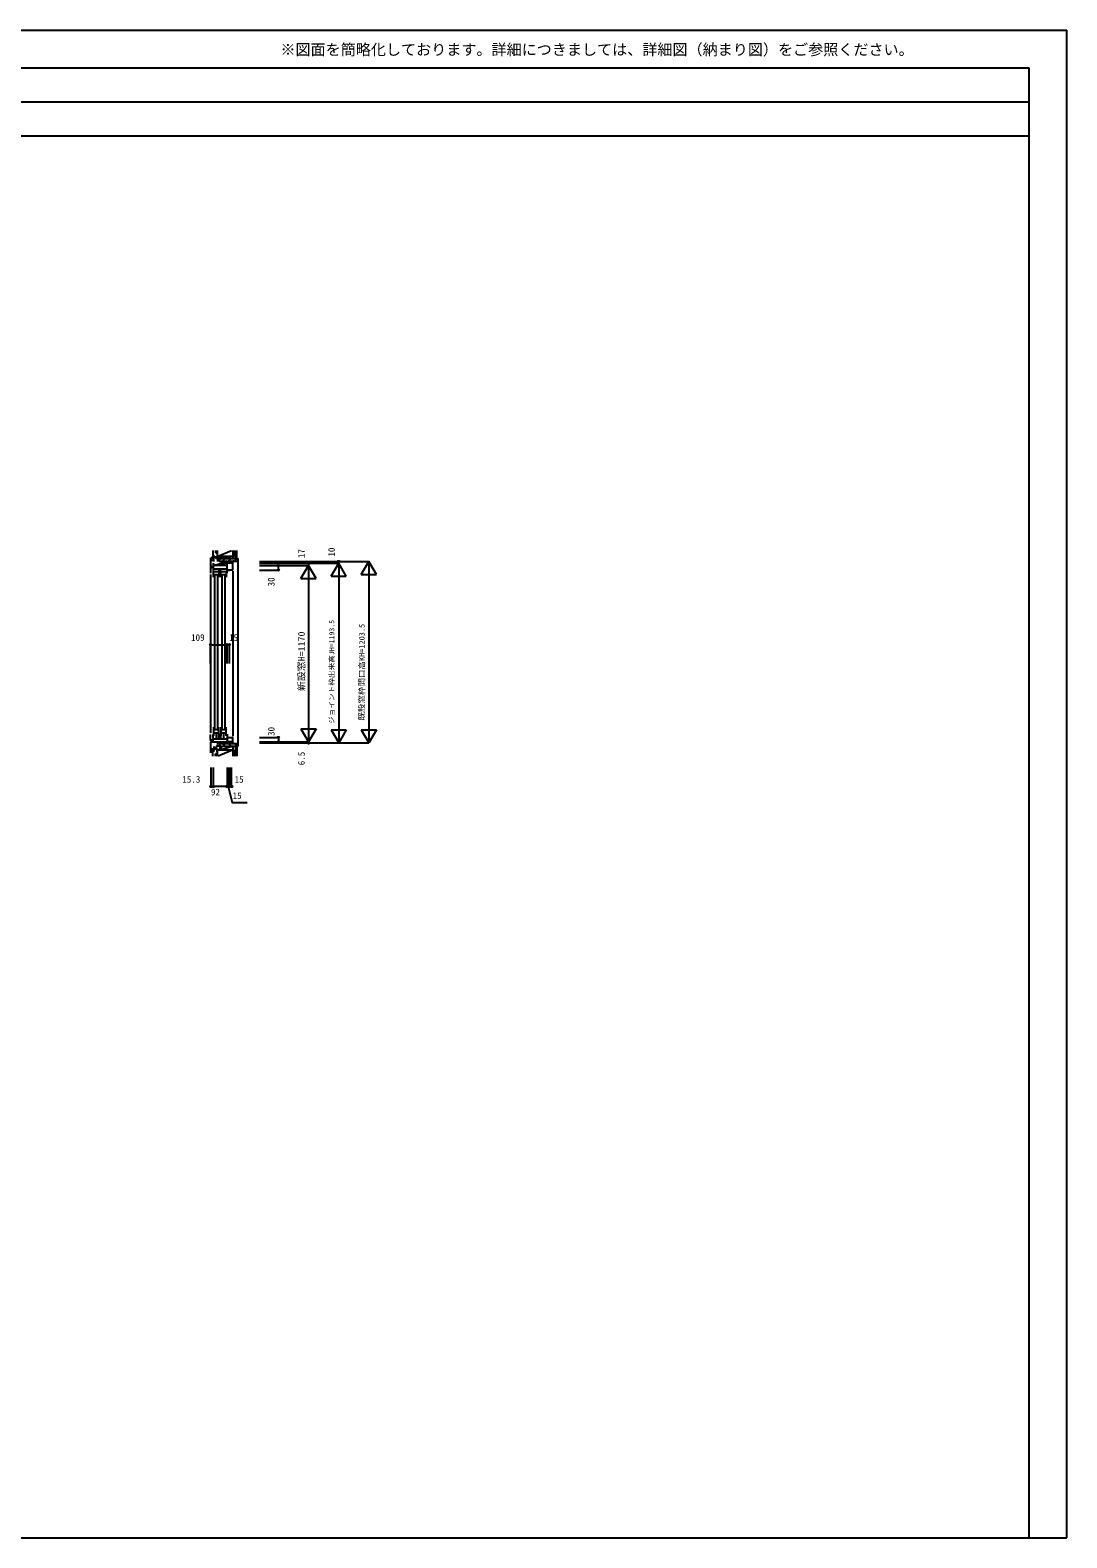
# Model space of a CAD drawing. Units: millimetres, scale not verified. Extents: x -6875 to 6875, y -5000 to 5000.
# Drawn here: x 0 to 6875, y -5000 to 5000 of the extents above; entities that cross this region are included whole.
import ezdxf
from ezdxf.enums import TextEntityAlignment as Align

# ---------------------------------------------------------------- set-up
doc = ezdxf.new("R2010")
doc.units = ezdxf.units.MM
doc.header["$LTSCALE"] = 20
for name, color, linetype in [('0-0_0', 7, 'Continuous'), ('0-5_YKK_C1', 4, 'Continuous'), ('0-6_YKK_C1E', 7, 'Continuous'), ('0-7_YKK_C2', 5, 'Continuous'), ('0-8_YKK_F1', 7, 'Continuous'), ('0-9_YKK_N1', 2, 'Continuous'), ('0-A_YKK_Z1', 7, 'Continuous')]:
    doc.layers.add(name, color=color, linetype=linetype)
doc.styles.add('ＭＳ ゴシック', font='')
doc.styles.get('ＭＳ ゴシック').set_extended_font_data('MS Gothic')

msp = doc.modelspace()

# ---------------------------------------------------------------- linework, layer by layer
at = {"layer": '0-5_YKK_C1'}
for p, q in [((1213.9, 1465.75), (1213.9, 1448.75)), ((1213.9, 1427.75), (1305.9, 1427.75)), ((1272.4, 1465.75), (1272.4, 1448.75)), ((1288.2, 1457.95), (1272.4, 1457.95)), ((1288.2, 1448.75), (1288.2, 1465.75)), ((1342.9, 1411.25), (1342.9, 316.25)), ((1196.9, 1388.75), (1196.9, 338.75)), ((1216.2, 1388.75), (1250.2, 1388.75)), ((1222.2, 1384.75), (1222.2, 364.75)), ((1244.2, 364.75), (1244.2, 1384.75)), ((1265.2, 1388.75), (1299.2, 1388.75)), ((1271.2, 1384.75), (1271.2, 364.75)), ((1293.2, 364.75), (1293.2, 1384.75)), ((1213.9, 278.75), (1213.9, 328.75)), ((1216.2, 377.75), (1216.2, 319.75)), ((1216.2, 360.75), (1250.2, 360.75)), ((1216.2, 339.75), (1250.2, 339.75)), ((1233.2, 329.75), (1233.2, 299.75)), ((1250.2, 319.75), (1250.2, 377.75)), ((1265.2, 377.75), (1265.2, 319.75)), ((1265.2, 360.75), (1299.2, 360.75)), ((1265.2, 339.75), (1299.2, 339.75)), ((1282.2, 329.75), (1282.2, 299.75)), ((1299.2, 319.75), (1299.2, 377.75)), ((1305.9, 329.75), (1305.9, 278.75)), ((1213.9, 299.75), (1305.9, 299.75)), ((1213.9, 278.75), (1305.9, 278.75))]:
    msp.add_line(p, q, dxfattribs=at)
for points in [[(1196.9, 1499.25), (1196.9, 1443.25), (1213.9, 1443.25)], [(1213.9, 1435.75), (1196.9, 1435.75), (1196.9, 1398.75)], [(1335.9, 1465.75), (1272.4, 1465.75), (1233.9, 1451.85), (1213.9, 1451.85)], [(1305.9, 1448.75), (1213.9, 1448.75), (1213.9, 1398.75)], [(1216.2, 1371.75), (1216.2, 1409.75), (1250.2, 1409.75), (1250.2, 1371.75)], [(1252.2, 1427.75), (1252.2, 1397.75), (1263.2, 1397.75), (1263.2, 1427.75)], [(1265.2, 1371.75), (1265.2, 1409.75), (1299.2, 1409.75), (1299.2, 1371.75)], [(1305.9, 1421.25), (1342.9, 1421.25), (1342.9, 1476.25)], [(1305.9, 1397.75), (1305.9, 1448.75), (1305.9, 1465.75)], [(1305.9, 1418.75), (1320.9, 1418.75), (1320.9, 1421.25)], [(1213.9, 291.75), (1196.9, 291.75), (1196.9, 328.75)], [(1252.2, 299.75), (1252.2, 329.75), (1263.2, 329.75), (1263.2, 299.75)], [(1305.9, 308.75), (1320.9, 308.75), (1320.9, 306.25)], [(1342.9, 271.24), (1342.9, 306.25), (1305.9, 306.25)], [(1198.6, 205.75), (1198.6, 278.75), (1230, 278.75)], [(1335.9, 273.75), (1335.9, 278.75), (1303.2, 278.75), (1303.2, 273.75)]]:
    msp.add_lwpolyline(points, dxfattribs=at)
at = {"layer": '0-6_YKK_C1E'}
for p, q in [((1218.9, 1475.75), (1218.9, 1502.07)), ((1257.9, 1475.75), (1257.9, 1502.75)), ((1243.9, 1475.75), (1243.9, 1497.7)), ((1202.9, 235.25), (1202.9, 223.25)), ((1218.9, 249.25), (1218.9, 230.25)), ((1218.9, 241.3), (1235.6, 241.3)), ((1235.6, 253.01), (1258.4, 253.01)), ((1235.6, 253.01), (1235.6, 241.3)), ((1269.9, 227.25), (1240.9, 227.25)), ((1242.5, 272.25), (1242.5, 253.01)), ((1258.4, 272.25), (1258.4, 227.25))]:
    msp.add_line(p, q, dxfattribs=at)
for points in [[(1240.9, 1522.75), (1240.9, 1505.95), (1202.9, 1499.25), (1202.9, 1477.75)], [(1231.9, 1504.36), (1231.9, 1497.7), (1257.9, 1497.7)], [(1240.9, 212.25), (1240.9, 230.25), (1202.9, 230.25)]]:
    msp.add_lwpolyline(points, dxfattribs=at)
at = {"layer": '0-7_YKK_C2'}
for p, q in [((1210.9, 1500.66), (1210.9, 1510.66)), ((1210.9, 1505), (1216.56, 1510.66)), ((1212.49, 1500.94), (1219.9, 1508.35)), ((1219.36, 1502.15), (1219.9, 1502.69)), ((1257.9, 1496.75), (1379.9, 1496.75)), ((1257.9, 1478.75), (1379.9, 1478.75)), ((1276.01, 1478.75), (1294.01, 1496.75)), ((1315.6, 1478.75), (1333.6, 1496.75)), ((1342.9, 1478.41), (1343.24, 1478.75)), ((1342.9, 1475.58), (1346.07, 1478.75)), ((1342.9, 1472.75), (1348.9, 1478.75)), ((1355.2, 1478.75), (1373.2, 1496.75)), ((1379.9, 1478.75), (1379.9, 1496.75)), ((1379.9, 269.25), (1379.9, 1478.75)), ((1210.9, 222.27), (1216.56, 227.93)), ((1212.21, 217.93), (1219.9, 225.62)), ((1217.87, 217.93), (1219.9, 219.96)), ((1257.9, 269.25), (1379.9, 269.25)), ((1257.9, 251.25), (1379.9, 251.25)), ((1276.01, 269.25), (1294.01, 251.25)), ((1315.6, 269.25), (1333.6, 251.25)), ((1342.9, 275.34), (1343.36, 275.79)), ((1342.9, 269.68), (1346.18, 272.97)), ((1348.12, 269.25), (1349.01, 270.14)), ((1355.2, 269.25), (1373.2, 251.25)), ((1379.9, 251.25), (1379.9, 269.25))]:
    msp.add_line(p, q, dxfattribs=at)
for points in [[(1219.9, 1502.25), (1219.9, 1510.66), (1210.9, 1510.66)], [(1219.9, 217.93), (1210.9, 217.93), (1210.9, 227.93)], [(1219.9, 217.93), (1219.9, 227.93), (1210.9, 227.93)]]:
    msp.add_lwpolyline(points, dxfattribs=at)
for points in [[(1342.9, 1478.75), (1342.9, 1471.75), (1349.9, 1478.75)], [(1342.9, 269.25), (1342.9, 276.25), (1349.9, 269.25)]]:
    msp.add_lwpolyline(points, close=True, dxfattribs=at)
at = {"layer": '0-8_YKK_F1'}
for p, q in [((-6875.1, 5000), (6874.9, 5000)), ((6874.9, -5000), (6874.9, 5000)), ((-6875.1, 4750), (6624.9, 4750)), ((6624.9, -5000), (6624.9, 4750)), ((-6875.1, 4525), (6624.9, 4525)), ((-6875.1, 4300), (6624.9, 4300)), ((-6875.1, -5000), (6874.9, -5000))]:
    msp.add_line(p, q, dxfattribs=at)
at = {"layer": '0-9_YKK_N1'}
for p, q in [((1520.9, 1475.75), (2245.9, 1475.75)), ((1520.9, 1465.75), (2045.9, 1465.75)), ((1520.9, 1448.75), (1845.9, 1448.75)), ((1520.9, 1418.75), (1645.9, 1418.75)), ((1645.9, 1418.75), (1645.9, 1448.75)), ((1795.9, 1362.15), (1845.9, 1448.75)), ((1845.9, 1465.75), (1845.9, 1448.75)), ((1895.9, 1362.15), (1845.9, 1448.75)), ((1845.9, 1448.75), (1845.9, 278.75)), ((1995.9, 1379.15), (2045.9, 1465.75)), ((2045.9, 1465.75), (2045.9, 1475.75)), ((2045.9, 1465.75), (2045.9, 272.25)), ((2095.9, 1379.15), (2045.9, 1465.75)), ((2195.9, 1389.15), (2245.9, 1475.75)), ((2245.9, 1475.75), (2245.9, 272.25)), ((2295.9, 1389.15), (2245.9, 1475.75)), ((1795.9, 1362.15), (1895.9, 1362.15)), ((1995.9, 1379.15), (2095.9, 1379.15)), ((2195.9, 1389.15), (2295.9, 1389.15)), ((1196.9, 923.98), (1305.9, 923.98)), ((1196.9, 798.98), (1196.9, 923.98)), ((1305.9, 798.98), (1305.9, 923.98)), ((1305.9, 923.98), (1320.9, 923.98)), ((1320.9, 798.98), (1320.9, 923.98)), ((1520.9, 308.75), (1645.9, 308.75)), ((1645.9, 308.75), (1645.9, 278.75)), ((1795.9, 365.35), (1895.9, 365.35)), ((1795.9, 365.35), (1845.9, 278.75)), ((1895.9, 365.35), (1845.9, 278.75)), ((1995.9, 358.85), (2095.9, 358.85)), ((1995.9, 358.85), (2045.9, 272.25)), ((2095.9, 358.85), (2045.9, 272.25)), ((2195.9, 358.85), (2295.9, 358.85)), ((2195.9, 358.85), (2245.9, 272.25)), ((2295.9, 358.85), (2245.9, 272.25)), ((1520.9, 278.75), (1845.9, 278.75)), ((1520.9, 272.25), (2245.9, 272.25)), ((1845.9, 278.75), (1845.9, 272.25)), ((1198.6, 108.6), (1198.6, -16.4)), ((1213.9, 108.6), (1213.9, -16.4)), ((1305.9, 108.6), (1305.9, -16.4)), ((1320.9, -16.4), (1320.9, 108.6)), ((1335.9, -16.4), (1335.9, 108.6)), ((1198.6, -16.4), (1213.9, -16.4)), ((1305.9, -16.4), (1213.9, -16.4)), ((1320.9, -16.4), (1305.9, -16.4)), ((1335.9, -16.4), (1320.9, -16.4))]:
    msp.add_line(p, q, dxfattribs=at)
msp.add_lwpolyline([(1313.4, -16.4), (1338.55, -122.28), (1438.78, -122.28)], dxfattribs=at)
for centre, radius in [((1645.9, 1448.75), 5), ((1645.9, 1418.75), 5), ((1845.9, 1465.75), 5), ((2045.9, 1475.75), 5), ((1196.9, 924.08), 5), ((1305.9, 923.98), 5), ((1320.9, 923.98), 5), ((1645.9, 308.75), 5), ((1645.9, 278.75), 5), ((1845.9, 272.25), 5), ((1198.6, -16.51), 5), ((1198.6, -16.4), 0.106), ((1213.9, -16.4), 5), ((1305.9, -16.4), 5), ((1320.9, -16.4), 5), ((1335.9, -16.4), 5)]:
    msp.add_circle(centre, radius, dxfattribs=at)
at = {"layer": '0-A_YKK_Z1'}
for p, q in [((1210.9, 1549.75), (1210.9, 1510.66)), ((1228.9, 1549.75), (1228.9, 1532.85)), ((1240.9, 1532.85), (1228.9, 1532.85)), ((1237.52, 1549.75), (1240.9, 1532.85)), ((1240.9, 1509.75), (1334.23, 1549.75)), ((1240.9, 1549.75), (1240.9, 1509.75)), ((1345.9, 1509.75), (1240.9, 1509.75)), ((1240.9, 1502.75), (1257.9, 1509.75)), ((1240.9, 1509.75), (1240.9, 1502.75)), ((1240.9, 1502.75), (1257.9, 1502.75)), ((1257.9, 1496.75), (1257.9, 1509.75)), ((1345.9, 1509.75), (1257.9, 1496.75)), ((1345.9, 1509.75), (1345.9, 1549.75)), ((1345.9, 1514.75), (1357.57, 1549.75)), ((1345.9, 1514.75), (1360.9, 1514.75)), ((1345.9, 1496.75), (1345.9, 1509.75)), ((1360.9, 1496.75), (1360.9, 1549.75)), ((1369.9, 1496.75), (1369.9, 1549.75)), ((1303.1, 1478.75), (1257.9, 1475.75)), ((1335.4, 1478.75), (1272.45, 1465.75)), ((1210.9, 183.6), (1210.9, 217.93)), ((1240.9, 227.25), (1240.9, 184.6)), ((1240.9, 227.25), (1345.9, 227.25)), ((1345.9, 227.25), (1246.39, 184.6)), ((1317, 272.25), (1258.4, 269.25)), ((1345.9, 251.25), (1269.9, 227.25)), ((1269.9, 227.25), (1269.9, 251.25)), ((1335.9, 273.75), (1317, 269.25)), ((1345.9, 227.25), (1345.9, 251.25)), ((1345.9, 183.6), (1345.9, 227.25)), ((1345.9, 222.25), (1360.9, 222.25)), ((1360.9, 222.25), (1348.02, 183.6)), ((1360.9, 251.25), (1360.9, 183.6)), ((1369.9, 251.25), (1369.9, 183.6)), ((1240.9, 199.25), (1228.9, 199.25)), ((1228.9, 183.6), (1228.9, 199.25)), ((1232.03, 183.6), (1228.9, 199.25))]:
    msp.add_line(p, q, dxfattribs=at)
for points in [[(1257.9, 1478.75), (1303.1, 1478.75), (1303.1, 1475.75), (1257.9, 1475.75)], [(1317, 269.25), (1258.4, 269.25), (1258.4, 272.25), (1317, 272.25)], [(1317, 273.75), (1335.9, 273.75), (1335.9, 269.25), (1317, 269.25)]]:
    msp.add_lwpolyline(points, close=True, dxfattribs=at)
for points in [[(1303.1, 1478.75), (1303.1, 1474.15), (1272.45, 1474.15)], [(1272.45, 1478.75), (1335.9, 1478.75), (1335.9, 1465.75), (1272.45, 1465.75), (1272.45, 1474.15)]]:
    msp.add_lwpolyline(points, dxfattribs=at)

# ---------------------------------------------------------------- texts
at = {"layer": '0-0_0', "style": 'ＭＳ ゴシック'}
msp.add_text('※図面を簡略化しております。詳細につきましては、詳細図（納まり図）をご参照ください。', height=73.31, dxfattribs=at).set_placement((1659.61, 4812.5), align=Align.BOTTOM_LEFT)
at = {"layer": '0-9_YKK_N1', "style": 'ＭＳ ゴシック'}
for s, p in [('17', (1833.9, 1498.25)), ('10', (2033.9, 1508.25)), ('30', (1633.9, 1310.73)), ('30', (1633.9, 318.59)), ('6.5', (1833.9, 124.46))]:
    msp.add_text(s, height=43.99, rotation=90, dxfattribs=at).set_placement(p, align=Align.BOTTOM_LEFT)
at = {"layer": '0-9_YKK_N1', "style": 'ＭＳ ゴシック', "width": 1.1}
for s, height, p in [('新設窓H=1170', 43.99, (1833.9, 615.91)), ('ジョイント枠出来高JH=1193.5', 32.99, (2026.4, 397.86)), ('既設窓枠開口高KH=1203.5', 36.66, (2228.9, 420.27))]:
    msp.add_text(s, height=height, rotation=90, dxfattribs=at).set_placement(p, align=Align.BOTTOM_LEFT)
at = {"layer": '0-9_YKK_N1', "style": 'ＭＳ ゴシック'}
for s, p in [('109', (1066.9, 936.08)), ('15', (1318.83, 936.08)), ('15.3', (1008.84, -4.4)), ('15', (1355.99, -4.4)), ('92', (1198.95, -88.4)), ('15', (1342.9, -112.4))]:
    msp.add_text(s, height=43.99, dxfattribs=at).set_placement(p, align=Align.BOTTOM_LEFT)

doc.saveas('drawing.dxf')
